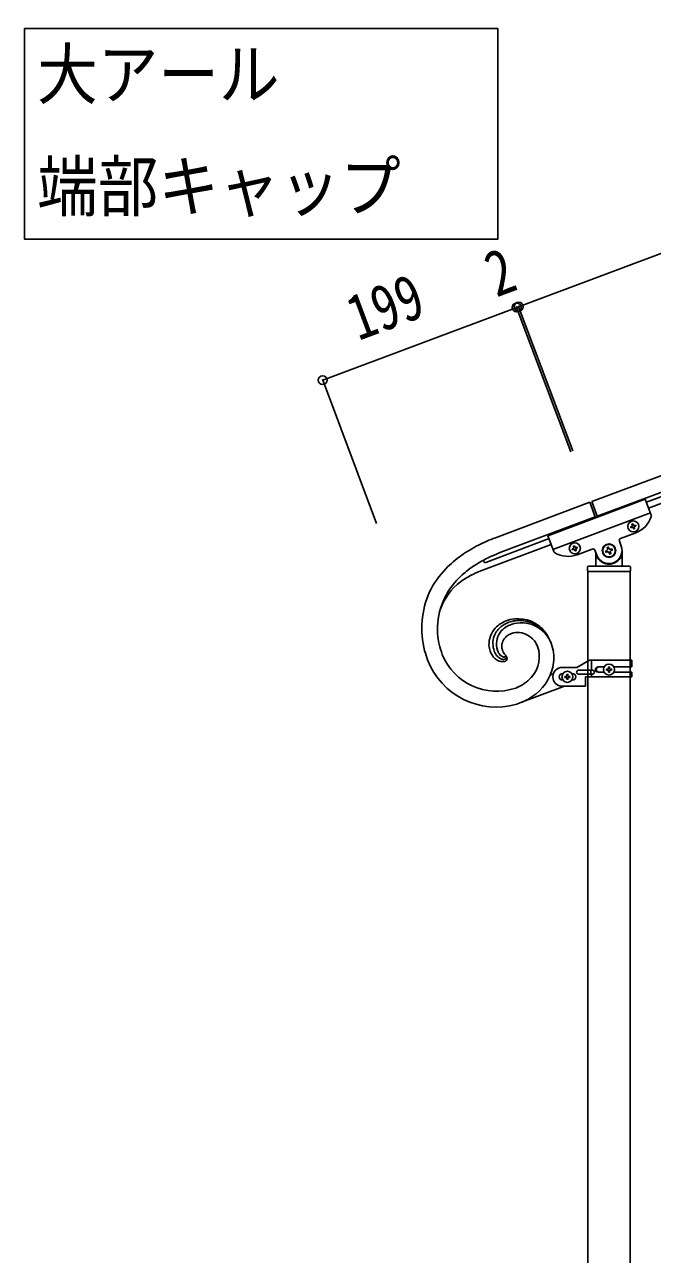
# Model space of a CAD drawing. Units: millimetres, scale not verified. Extents: x -4015 to 4015, y -2862 to 2860.
# Drawn here: x 1818 to 2421, y 934 to 2116 of the extents above; entities that cross this region are included whole.
import ezdxf
from ezdxf.enums import TextEntityAlignment as Align

# ---------------------------------------------------------------- set-up
doc = ezdxf.new("R2010")
doc.units = ezdxf.units.MM
doc.header["$LTSCALE"] = 10
doc.layers.add('0-3_YKK_A1', color=4, linetype='Continuous')
doc.layers.add('0-4_YKK_D', color=6, linetype='Continuous')
doc.styles.add('ＭＳ ゴシック', font='')
doc.styles.get('ＭＳ ゴシック').set_extended_font_data('MS Gothic')

msp = doc.modelspace()

# ---------------------------------------------------------------- linework, layer by layer
at = {"layer": '0-3_YKK_A1'}
for p, q in [((3144.03, 1950.06), (2363.11, 1657.16)), ((3149.3, 1936.02), (2368.37, 1643.11)), ((2415.66, 1656.57), (3063.57, 1899.59)), ((2417.76, 1650.96), (3065.67, 1893.97)), ((2361.23, 1656.58), (2270.59, 1622.51)), ((2320.93, 1624.38), (2414.56, 1659.49)), ((2366.86, 1641.6), (2361.23, 1656.58)), ((2363.11, 1657.16), (2368.68, 1642.29)), ((2414.56, 1659.49), (2420.29, 1644.22)), ((2325.85, 1611.27), (2419.48, 1646.39)), ((2401.86, 1632.32), (2400.96, 1631.98)), ((2404.22, 1634.23), (2405.11, 1634.57)), ((2322.06, 1621.56), (2261.36, 1598.75)), ((2320.93, 1624.38), (2326.66, 1609.1)), ((2391.39, 1614.49), (2389.64, 1619.17)), ((2390.81, 1621.75), (2405.32, 1627.19)), ((2256.5, 1590.57), (2324.15, 1616)), ((2268.62, 1605.53), (2275.87, 1608.47)), ((2345.34, 1612.15), (2344.44, 1611.81)), ((2348.37, 1612.26), (2349.27, 1612.6)), ((2349.14, 1606.12), (2363.65, 1611.56)), ((2366.23, 1610.39), (2367.98, 1605.71)), ((2367.19, 1607.83), (2367.19, 1596.1)), ((2378.07, 1608.79), (2376.83, 1608.32)), ((2381.31, 1611.41), (2382.55, 1611.88)), ((2392.19, 1596.1), (2392.19, 1610.1)), ((2259.92, 1601.34), (2259.94, 1601.36)), ((2260.03, 1601.42), (2260.15, 1601.49)), ((2368.19, 1603.1), (2368.46, 1603.1)), ((2391.19, 1603.1), (2390.91, 1603.1)), ((2359.19, 1594.1), (2359.19, 1590.6)), ((2359.44, 1590.1), (2359.44, 802.39)), ((2359.44, 1590.1), (2399.94, 1590.1)), ((2359.69, 1590.1), (2399.69, 1590.1)), ((2360.19, 1595.1), (2399.19, 1595.1)), ((2399.94, 801.6), (2399.94, 1590.1)), ((2400.19, 1594.1), (2400.19, 1590.6)), ((2272.52, 1514.4), (2272.87, 1513.4)), ((2272.52, 1514.4), (2272.87, 1513.4)), ((2280.76, 1508.86), (2280.58, 1509.08)), ((2360.88, 1504.79), (2348.75, 1497.79)), ((2401.75, 1504.79), (2360.88, 1504.79)), ((2362.78, 1495.29), (2362.78, 1504.79)), ((2401.75, 1498.29), (2401.75, 1504.79)), ((2323.39, 1490.66), (2326.27, 1491.74)), ((2334.75, 1497.79), (2348.75, 1497.79)), ((2335.39, 1491.79), (2334.75, 1491.79)), ((2341.19, 1489.27), (2342.15, 1489.27)), ((2344.12, 1491.79), (2344.75, 1491.79)), ((2350.55, 1495.29), (2363.63, 1495.29)), ((2350.55, 1491.29), (2363.63, 1491.29)), ((2362.23, 1491.29), (2362.23, 1495.29)), ((2362.78, 1488.79), (2362.78, 1491.29)), ((2369.16, 1498.29), (2375.08, 1498.29)), ((2369.16, 1493.29), (2375.08, 1493.29)), ((2378.31, 1496.28), (2377.35, 1496.28)), ((2381.19, 1495.32), (2382.15, 1495.32)), ((2384.43, 1498.29), (2401.75, 1498.29)), ((2384.43, 1493.29), (2401.75, 1493.29)), ((2401.75, 1488.79), (2401.75, 1493.29)), ((2291.82, 1478.72), (2290.13, 1478.04)), ((2337.05, 1479.76), (2294.19, 1463.66)), ((2335.39, 1485.79), (2334.75, 1485.79)), ((2334.75, 1479.79), (2357.25, 1479.79)), ((2338.31, 1488.31), (2337.35, 1488.31)), ((2344.12, 1485.79), (2344.75, 1485.79)), ((2357.25, 1488.79), (2357.25, 1479.79)), ((2401.75, 1488.79), (2357.25, 1488.79)), ((2291.12, 1462.58), (2294.19, 1463.66)), ((2291.12, 1462.58), (2294.19, 1463.66))]:
    msp.add_line(p, q, dxfattribs=at)
msp.add_lwpolyline([(1818.3, 2111.79), (1818.3, 1909.24), (2272.86, 1909.24), (2272.86, 2111.79)], close=True, dxfattribs=at)
for points in [[(2268.62, 1605.53), (2275.87, 1608.47), (2366.5, 1642.54)], [(2400.96, 1631.98), (2400.62, 1632.88), (2401.52, 1633.22)], [(2402.08, 1634.46), (2401.74, 1635.35), (2402.64, 1635.69), (2402.98, 1634.79)], [(2403.99, 1632.1), (2404.33, 1631.2), (2403.43, 1630.86), (2403.09, 1631.76)], [(2405.11, 1634.57), (2405.45, 1633.67), (2404.55, 1633.33)], [(2344.44, 1611.81), (2344.78, 1610.91), (2345.68, 1611.25)], [(2346.8, 1613.72), (2346.46, 1614.62), (2345.57, 1614.28), (2345.9, 1613.38)], [(2346.91, 1610.69), (2347.25, 1609.79), (2348.15, 1610.13), (2347.81, 1611.02)], [(2349.27, 1612.6), (2348.94, 1613.5), (2348.04, 1613.16)], [(2376.83, 1608.32), (2376.37, 1609.56), (2377.6, 1610.02)], [(2378.37, 1611.72), (2377.91, 1612.96), (2379.15, 1613.42), (2379.61, 1612.19)], [(2381, 1608.48), (2381.46, 1607.24), (2380.23, 1606.78), (2379.77, 1608.01)], [(2382.55, 1611.88), (2383.01, 1610.64), (2381.77, 1610.18)], [(2279.61, 1508.03), (2279.65, 1508.05), (2279.69, 1508.06)], [(2279.61, 1508.03), (2279.65, 1508.05), (2279.69, 1508.06)], [(2279.94, 1508.2), (2279.97, 1508.22), (2280.06, 1508.28)], [(2279.94, 1508.2), (2279.97, 1508.22), (2280.06, 1508.28)], [(2337.35, 1488.31), (2337.35, 1489.27), (2338.31, 1489.27)], [(2339.27, 1490.23), (2339.27, 1491.19), (2340.23, 1491.19), (2340.23, 1490.23)], [(2342.15, 1489.27), (2342.15, 1488.31), (2341.19, 1488.31)], [(2377.35, 1496.28), (2377.35, 1495.32), (2378.31, 1495.32)], [(2380.23, 1497.24), (2380.23, 1498.2), (2379.27, 1498.2), (2379.27, 1497.24)], [(2379.27, 1494.36), (2379.27, 1493.4), (2380.23, 1493.4), (2380.23, 1494.36)], [(2382.15, 1495.32), (2382.15, 1496.28), (2381.19, 1496.28)], [(2340.23, 1487.35), (2340.23, 1486.39), (2339.27, 1486.39), (2339.27, 1487.35)]]:
    msp.add_lwpolyline(points, dxfattribs=at)
for centre, radius in [((2403.04, 1633.28), 5.3), ((2346.86, 1612.2), 5.3), ((2379.69, 1610.1), 6.5), ((2379.69, 1610.1), 6), ((2379.75, 1495.8), 5.3), ((2339.75, 1488.79), 5.3)]:
    msp.add_circle(centre, radius, dxfattribs=at)
for centre, radius, start, end in [((2396.54, 1650.6), 25, 290.56, 342.06005), ((2418.42, 1643.51), 2, 342.06005, 20.56), ((2401.18, 1634.12), 0.96, 290.56, 20.56), ((2402.19, 1631.42), 0.96, 20.56, 110.56), ((2403.88, 1635.13), 0.96, 200.56, 290.56), ((2404.89, 1632.43), 0.96, 110.56, 200.56), ((2352.05, 1414.86), 223.06, 111.41935, 116.0024), ((2352.05, 1414.86), 223.06, 111.41931, 116.00237), ((2391.51, 1619.87), 2, 110.56, 200.56), ((2327.96, 1474.51), 158.94, 117.62465, 124.49808), ((2327.96, 1474.51), 158.94, 117.62465, 124.49808), ((2328.54, 1609.8), 2, 200.56, 239.05995), ((2340.36, 1629.53), 25, 239.05995, 290.56), ((2345, 1613.05), 0.96, 290.56, 20.56), ((2346.02, 1610.35), 0.96, 20.56, 110.56), ((2347.7, 1614.06), 0.96, 200.56, 290.56), ((2348.71, 1611.36), 0.96, 110.56, 200.56), ((2364.36, 1609.69), 2, 20.56, 110.56), ((2379.69, 1610.1), 12.5, 200.56, 20.56), ((2377.14, 1611.26), 1.32, 290.56, 20.56), ((2378.53, 1607.55), 1.32, 20.56, 110.56), ((2380.85, 1612.65), 1.32, 200.56, 290.56), ((2382.24, 1608.94), 1.32, 110.56, 200.56), ((2311, 1504.91), 124.33, 125.99222, 135.15466), ((2311, 1504.91), 124.33, 125.99203, 135.15447), ((2343.4, 1454.62), 168.96, 121.33736, 125.92041), ((2343.4, 1454.62), 168.96, 121.33736, 125.92041), ((2344.58, 1438.56), 183.43, 114.4606, 119.04365), ((2344.58, 1438.56), 183.43, 114.4606, 119.04365), ((2260.85, 1600.15), 1.52, 139.74474, 200.18304), ((2260.83, 1600.15), 1.5, 200.59996, 290.60004), ((2261.27, 1599.71), 2.12, 133.48077, 138.06382), ((2262.07, 1598.68), 3.42, 129.07981, 131.37156), ((2261.44, 1599.24), 2.6, 122.82105, 125.11281), ((2366.19, 1596.1), 1, 270, 0), ((2368.19, 1602.1), 1, 90, 180), ((2368.46, 1602.6), 0.5, 33.74899, 90), ((2379.69, 1610.1), 13, 213.74899, 326.25101), ((2390.91, 1602.6), 0.5, 90, 146.25101), ((2391.19, 1602.1), 1, 0, 90), ((2393.19, 1596.1), 1, 180, 270), ((2293.58, 1526.21), 97, 136.81468, 152.83137), ((2293.58, 1526.21), 97, 136.81468, 152.83137), ((2319.68, 1496.58), 121.18, 128.48224, 135.35567), ((2319.68, 1496.58), 121.18, 128.48195, 135.35538), ((2295.12, 1498.28), 100.36, 118.47452, 125.34796), ((2302.86, 1473.18), 126.22, 111.54586, 116.12892), ((2360.19, 1594.1), 1, 90, 180), ((2359.69, 1590.6), 0.5, 180, 270), ((2399.19, 1594.1), 1, 0, 90), ((2399.69, 1590.6), 0.5, 270, 0), ((2285.98, 1533.67), 71.2, 137.53262, 182.77235), ((2285.98, 1533.67), 71.2, 137.53262, 182.77235), ((2272.6, 1533.82), 58.38, 127.50169, 160.77014), ((2285.91, 1535.47), 86.08, 155.98917, 194.58135), ((2285.91, 1535.47), 86.08, 155.98917, 194.58135), ((2290.19, 1519.63), 22.46, 128.45947, 158.08712), ((2291.16, 1515.84), 28.63, 111.10226, 136.21146), ((2293.87, 1516.82), 23.86, 123.89597, 142.19166), ((2293.87, 1516.82), 23.86, 123.8954, 142.19108), ((2293.86, 1513.94), 29.21, 111.14254, 127.15923), ((2298.83, 1506.43), 35.28, 112.00672, 121.16916), ((2298.83, 1506.43), 35.28, 112.00693, 121.16937), ((2292.42, 1511.14), 33.47, 54.07697, 110.22195), ((2294.22, 1509.83), 33.2, 86.31872, 109.16109), ((2295.47, 1509.97), 30.8, 21.48331, 108.68894), ((2295.42, 1509.8), 30.95, 21.29478, 108.50042), ((2292.27, 1509.04), 34.16, 20.56175, 83.13073), ((2287.96, 1508.34), 38.4, 32.85622, 51.1519), ((2299.51, 1539.37), 85.14, 186.16915, 199.90367), ((2299.51, 1539.37), 85.14, 186.16915, 199.90367), ((2288.53, 1519.6), 24.15, 138.33673, 181.3686), ((2290.15, 1520.94), 21.96, 161.19503, 199.78721), ((2291.32, 1520.35), 19.72, 145.76042, 197.57147), ((2291.32, 1520.35), 19.72, 145.75925, 197.57031), ((2288.83, 1518.23), 12.16, 135.70523, 189.68816), ((2288.83, 1518.23), 12.16, 135.70687, 189.6898), ((2292.89, 1513.33), 18.49, 119.88533, 133.61985), ((2292.89, 1513.33), 18.49, 119.88605, 133.62058), ((2298.06, 1501), 31.8, 112.32218, 116.90523), ((2298.07, 1501), 31.8, 112.32186, 116.90491), ((2292.21, 1511.6), 19.83, 85.46079, 108.30316), ((2291.37, 1510.25), 21.24, 21.33874, 86.02738), ((2272.73, 1500.82), 55.31, 21.67775, 30.84019), ((2421.27, 1579.85), 228.42, 196.80657, 199.09832), ((2421.27, 1579.85), 228.42, 196.80657, 199.09832), ((2288.51, 1521.21), 24.22, 185.18437, 198.91889), ((2286.61, 1521.42), 22.51, 200.9841, 210.14654), ((2290.65, 1521.93), 22.79, 201.7138, 208.58723), ((2284.28, 1517.86), 12.25, 201.32659, 217.34328), ((2284.28, 1517.86), 12.25, 201.3299, 217.3466), ((2295.33, 1520.77), 19.04, 193.95025, 203.11269), ((2295.33, 1520.77), 19.04, 193.94648, 203.10892), ((2304.65, 1526.86), 30.07, 206.82274, 211.4058), ((2304.65, 1526.86), 30.07, 206.82274, 211.4058), ((2282.61, 1508.29), 30.15, 320.44699, 18.74386), ((2283.37, 1506.66), 43.29, 354.58152, 19.69071), ((2283.37, 1506.66), 43.29, 354.58152, 19.69071), ((2271.38, 1530.42), 70.65, 200.99444, 286.21757), ((2271.38, 1530.42), 70.65, 200.99444, 286.21757), ((2271.78, 1531.32), 56.35, 201.80274, 289.00838), ((2271.78, 1531.32), 56.35, 201.80295, 289.00859), ((2283.57, 1520.25), 19.3, 211.68275, 223.13237), ((2281.34, 1519.18), 16.95, 225.64138, 237.091), ((2285.04, 1519.61), 16.77, 210.79588, 219.95832), ((2278.54, 1515.74), 12.56, 239.29947, 253.03399), ((2283.1, 1518.76), 14.74, 222.29227, 231.45471), ((2282.03, 1518.64), 14, 234.53834, 241.41177), ((2283.1, 1517.51), 11.11, 219.58972, 228.75216), ((2283.1, 1517.51), 11.11, 219.58972, 228.75216), ((2277.78, 1514.46), 11.12, 254.85225, 266.30187), ((2279.53, 1514.93), 9.55, 243.96756, 250.84099), ((2283.59, 1518.97), 12.55, 231.4664, 236.04945), ((2283.6, 1518.97), 12.55, 231.45684, 236.03989), ((2278.98, 1514.29), 8.78, 252.82737, 259.7008), ((2281.55, 1516.88), 9.69, 239.15206, 243.73511), ((2281.55, 1516.88), 9.69, 239.16325, 243.7463), ((2277.18, 1513.52), 10.15, 269.35411, 280.80373), ((2280.19, 1514.89), 7.31, 246.44369, 251.02675), ((2280.19, 1514.89), 7.31, 246.44369, 251.02675), ((2278.38, 1512.35), 6.77, 261.78489, 268.65832), ((2280.11, 1515.75), 8.1, 253.54638, 255.83813), ((2280.11, 1515.75), 8.1, 253.54638, 255.83813), ((2279.58, 1515.34), 7.58, 258.93109, 261.22285), ((2279.58, 1515.33), 7.58, 258.91189, 261.20364), ((2278.14, 1511.23), 5.65, 270.85501, 280.01745), ((2279.06, 1514.9), 7.08, 264.84281, 267.13457), ((2279.06, 1514.89), 7.08, 264.82596, 267.11771), ((2278.69, 1511.14), 3.31, 270.28375, 274.8668), ((2278.69, 1511.13), 3.31, 270.27036, 274.85341), ((2278.59, 1510.54), 2.73, 278.03434, 284.90777), ((2278.59, 1510.54), 2.73, 278.03434, 284.90777), ((2306.27, 1530.09), 33.19, 214.70995, 219.29301), ((2306.27, 1530.09), 33.19, 214.70581, 219.28886), ((2276.44, 1513.84), 10.63, 284.39667, 288.97972), ((2277.43, 1512.54), 7.07, 283.84605, 288.4291), ((2278.69, 1509.76), 1.96, 287.98908, 290.28083), ((2278.69, 1509.76), 1.95, 287.98532, 290.27708), ((2276.9, 1514.16), 6.71, 291.58944, 293.8812), ((2276.9, 1514.16), 6.71, 291.58944, 293.8812), ((2276.52, 1513.66), 8.44, 291.83018, 294.12193), ((2276.47, 1514.33), 7.04, 297.20464, 299.49639), ((2276.47, 1514.33), 7.04, 297.21012, 299.50188), ((2278.23, 1507.98), 4.51, 291.63858, 303.0882), ((2276.37, 1512.85), 7.77, 297.58944, 299.88119), ((2278.38, 1510.74), 2.98, 304.38596, 308.96902), ((2277.09, 1512.49), 5.15, 305.21627, 307.50803), ((2278.53, 1510.45), 2.67, 309.77051, 314.35356), ((2277.81, 1509.82), 4.44, 303.31468, 307.89773), ((2278.79, 1510.14), 2.26, 310.39224, 314.97529), ((2279.15, 1509.72), 1.71, 316.32636, 323.19979), ((2279.15, 1509.72), 1.71, 316.32636, 323.19979), ((2279.75, 1509.21), 0.923, 326.62007, 335.78251), ((2279.63, 1509.28), 1.07, 326.91165, 333.78508), ((2278.77, 1508.37), 2.71, 310.74622, 317.61965), ((2275.11, 1504.85), 6.92, 35.39952, 37.69127), ((2280.37, 1508.94), 0.253, 333.0607, 31.35757), ((2280.36, 1508.94), 0.262, 330.2717, 30.71001), ((2277.95, 1507.9), 4.6, 306.63556, 313.509), ((2277.55, 1506.77), 3.82, 26.18928, 33.06271), ((2270.15, 1500.77), 13.34, 35.0426, 37.33436), ((2279.4, 1507.65), 1.77, 321.05187, 15.0348), ((2278.17, 1507.22), 3.07, 16.94531, 23.81874), ((2274.59, 1504.24), 7.72, 28.23472, 32.81777), ((2279.16, 1506.35), 2.65, 317.54551, 9.35657), ((2275.04, 1504.81), 7.06, 21.29247, 25.87552), ((2276.73, 1505.76), 5.15, 11.48965, 18.36308), ((2279.76, 1508.88), 47.13, 309.27453, 352.3064), ((2279.76, 1508.88), 47.13, 309.27453, 352.3064), ((2275.65, 1515.15), 39.87, 295.23124, 320.34043), ((2334.75, 1488.79), 9, 90, 270), ((2334.75, 1488.79), 3, 90, 270), ((2338.31, 1490.23), 0.96, 270, 0), ((2341.19, 1490.23), 0.96, 180, 270), ((2344.75, 1488.79), 3, 270, 90), ((2350.55, 1493.29), 2, 90, 270), ((2363.63, 1493.29), 2, 270, 90), ((2369.16, 1495.79), 2.5, 90, 270), ((2369.91, 1495.79), 2.5, 90, 270), ((2378.31, 1497.24), 0.96, 270, 0), ((2378.31, 1494.36), 0.96, 0, 90), ((2381.19, 1497.24), 0.96, 180, 270), ((2381.19, 1494.36), 0.96, 90, 180), ((2265.38, 1541.35), 67.97, 291.35134, 293.64309), ((2338.31, 1487.35), 0.96, 0, 90), ((2341.19, 1487.35), 0.96, 90, 180), ((2270.83, 1522.77), 63.56, 291.56351, 307.5802), ((2270.83, 1522.77), 63.56, 291.56351, 307.5802)]:
    msp.add_arc(centre, radius, start, end, dxfattribs=at)
at = {"layer": '0-4_YKK_D'}
for p, q in [((3073.79, 2137.32), (2292.87, 1844.42)), ((2291, 1843.72), (2104.67, 1773.83)), ((2342.62, 1706.08), (2290.64, 1844.65)), ((2342.97, 1705.14), (2290.65, 1844.66)), ((2291.01, 1843.72), (2292.88, 1844.42)), ((2344.19, 1707.59), (2292.52, 1845.35)), ((2344.84, 1705.84), (2292.53, 1845.36)), ((2156.35, 1636.06), (2104.32, 1774.77))]:
    msp.add_line(p, q, dxfattribs=at)
for centre in [(2291, 1843.72), (2291.01, 1843.72), (2292.87, 1844.42), (2292.88, 1844.42), (2104.67, 1773.83)]:
    msp.add_circle(centre, 4.25, dxfattribs=at)

# ---------------------------------------------------------------- texts
at = {"layer": '0-3_YKK_A1', "style": 'ＭＳ ゴシック', "width": 0.9}
for s, p in [('大アール', (1830.32, 2029.97)), ('端部キャップ', (1830.32, 1922.18))]:
    msp.add_text(s, height=47.42, dxfattribs=at).set_placement(p, align=Align.BOTTOM_LEFT)
at = {"layer": '0-4_YKK_D', "style": 'ＭＳ ゴシック', "width": 0.8}
for s, rotation, p in [('2', 20.556, (2276.08, 1840.79)), ('199', 20.56, (2143.39, 1799.03))]:
    msp.add_text(s, height=43.99, rotation=rotation, dxfattribs=at).set_placement(p, align=Align.BOTTOM_LEFT)

doc.saveas('drawing.dxf')
